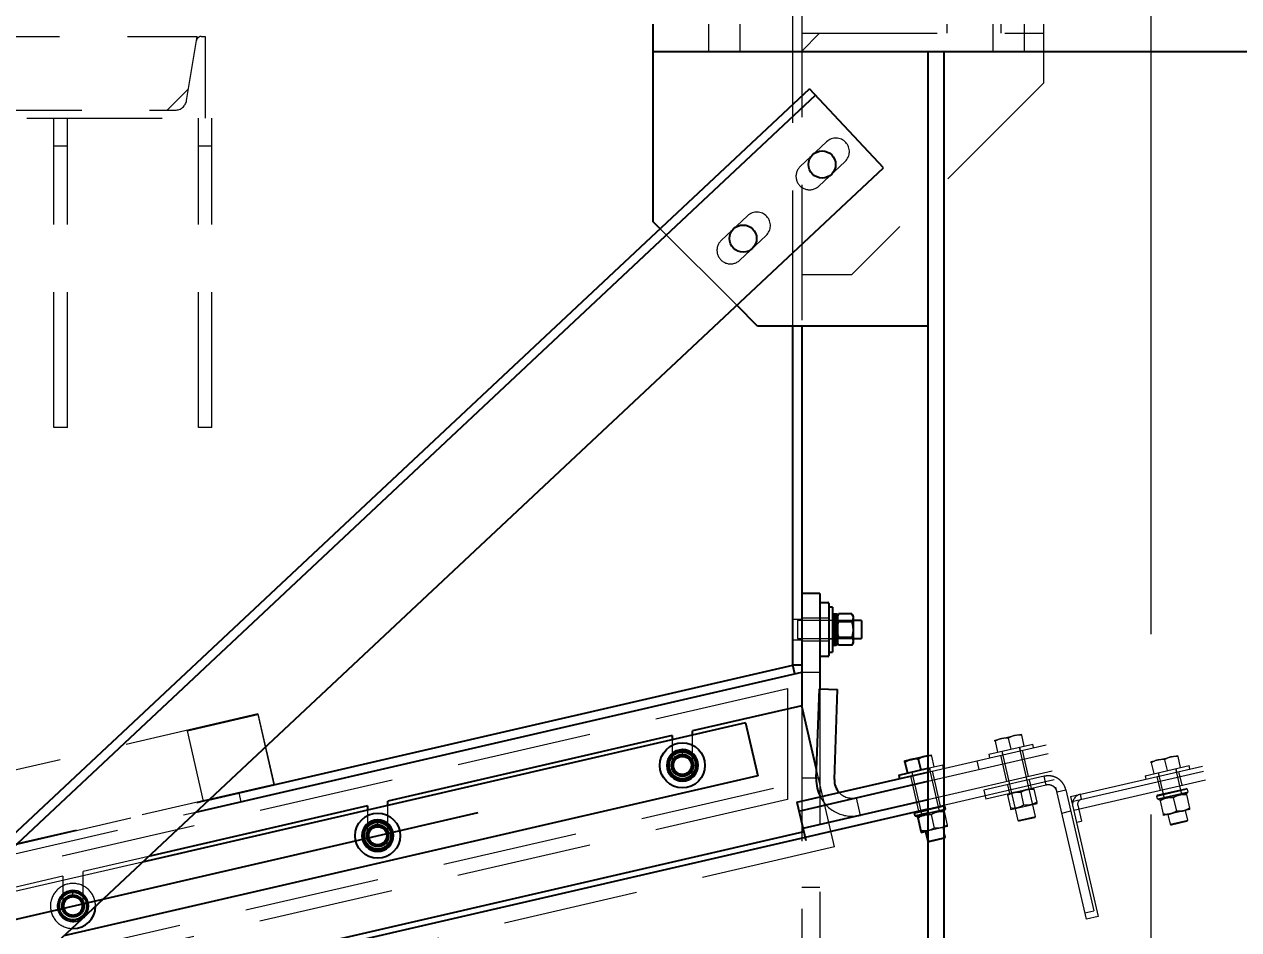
# Model space of a CAD drawing. Header units: millimetres. Extents: x 1293 to 41893, y 1011 to 26911.
# Drawn here: x 11785 to 12355, y 5718 to 6143 of the extents above; entities that cross this region are included whole.
import ezdxf

# ---------------------------------------------------------------- set-up
doc = ezdxf.new("R2010")
doc.units = ezdxf.units.MM
doc.header["$LTSCALE"] = 50
doc.linetypes.add('CENTERX2', pattern=[20.32, 12.7, -2.54, 2.54, -2.54])
doc.linetypes.add('HIDDEN', pattern=[1.905, 1.27, -0.635])
doc.layers.add('CAPA_1', color=7, linetype='Continuous')
doc.layers.add('STRUC', color=4, linetype='Continuous')
doc.styles.add('SLDTEXTSTYLE0', font='TXT', dxfattribs={"width": 0.75})
doc.dimstyles.new('SLDDIMSTYLE0', dxfattribs={"dimtxt": 100, "dimasz": 100, "dimexe": 0, "dimexo": 0.0625, "dimgap": 25, "dimtad": 2, "dimdec": 0, "dimlfac": 1.5, "dimrnd": 1e-09, "dimzin": 12, "dimdsep": 46, "dimtxsty": 'SLDTEXTSTYLE0', "dimsah": 1, "dimcen": 0.09, "dimadec": 0, "dimazin": 3, "dimtfac": 1, "dimtdec": 0, "dimtofl": 0, "dimtmove": 0, "dimatfit": 3, "dimfxl": 1, "dimfrac": 2, "dimtolj": 1, "dimtzin": 12, "dimarcsym": 0})
doc.dimstyles.new('SLDDIMSTYLE1', dxfattribs={"dimtxt": 100, "dimasz": 100, "dimexe": 0, "dimexo": 0.0625, "dimgap": 25, "dimtad": 2, "dimdec": 4, "dimlfac": 75, "dimzin": 12, "dimdsep": 46, "dimtxsty": 'SLDTEXTSTYLE0', "dimsah": 1, "dimcen": 0.09, "dimadec": 0, "dimazin": 3, "dimtfac": 1, "dimtdec": 0, "dimtofl": 0, "dimtmove": 0, "dimatfit": 3, "dimfxl": 1, "dimfrac": 2, "dimtolj": 1, "dimtzin": 12, "dimarcsym": 0})

# ---------------------------------------------------------------- blocks, each defined once
blk = doc.blocks.new('_D_3')
at = {"layer": 'CAPA_1', "transparency": 16777216}
blk.add_arc((9899.27, 4708.49), 5214.32, 0, 13, dxfattribs=at)
for points in [[(14979.94, 5881.46), (14986.48, 5780.49), (15016.52, 5787.13)], [(15113.58, 4708.49), (15128.01, 4808.64), (15097.24, 4808.34)]]:
    blk.add_solid(points, dxfattribs=at)
at = {"layer": 'CAPA_1', "transparency": 16777216, "insert": (15196.76, 5413.27), "char_height": 100, "attachment_point": 1, "rotation": 276.5, "style": 'SLDTEXTSTYLE0'}
blk.add_mtext('13°', dxfattribs=at)
blk = doc.blocks.new('_D_5')
at = {"layer": 'CAPA_1', "transparency": 16777216}
for p, q in [((11574.4, 7831.18), (17588.06, 7831.18)), ((17538.06, 7831.18), (17538.06, 4708.49)), ((16485.16, 4708.49), (17588.06, 4708.49))]:
    blk.add_line(p, q, dxfattribs=at)
for points in [[(17538.06, 7831.18), (17522.68, 7731.18), (17553.45, 7731.18)], [(17538.06, 4708.49), (17553.45, 4808.49), (17522.68, 4808.49)]]:
    blk.add_solid(points, dxfattribs=at)
at = {"layer": 'CAPA_1', "transparency": 16777216, "insert": (17409.15, 6122.06), "char_height": 100, "attachment_point": 1, "rotation": 90, "style": 'SLDTEXTSTYLE0'}
blk.add_mtext('4684', dxfattribs=at)

msp = doc.modelspace()

# ---------------------------------------------------------------- linework, layer by layer
at = {"color": 1, "linetype": 'HIDDEN', "lineweight": 18}
for p, q in [((12149.6268163, 6353.3529069), (12149.6268163, 6001.2982403)), ((12145.393483, 6001.2982403), (12145.393483, 6332.1862403)), ((12217.5518163, 6142.8529069), (12217.5518163, 6138.6195736)), ((12243.0351497, 6138.6195736), (12243.0351497, 6142.8529069)), ((12262.9601497, 6142.8529069), (12262.9601497, 6115.2862403)), ((11738.0519397, 6137.1222403), (11866.0683597, 6137.1222403)), ((11861.0652914, 6107.1060204), (11866.0683597, 6137.1222403)), ((11867.9331464, 6137.1222403), (11869.793483, 6137.1222403)), ((11869.793483, 6137.1222403), (11869.793483, 6098.8529069)), ((12149.6268163, 6130.2862403), (12157.9601497, 6138.6195736)), ((12149.6268163, 6138.6195736), (12262.9601497, 6138.6195736)), ((11861.9773946, 6112.5782403), (11851.9773946, 6102.5782403)), ((12262.9601497, 6115.2862403), (12172.9601497, 6025.2862403)), ((11748.3999373, 6102.5782403), (11855.7203621, 6102.5782403)), ((11595.6851497, 6098.8529069), (11872.968483, 6098.8529069)), ((11798.8851497, 5953.6945736), (11798.8851497, 6098.8529069)), ((11805.2351497, 5953.6945736), (11805.2351497, 6098.8529069)), ((11866.618483, 5953.6945736), (11866.618483, 6098.8529069)), ((11872.968483, 5953.6945736), (11872.968483, 6098.8529069)), ((11805.2351497, 6085.6878394), (11798.8851497, 6085.6878394)), ((11872.968483, 6085.6878394), (11866.618483, 6085.6878394)), ((12172.9601497, 6025.2862403), (12149.6268163, 6025.2862403)), ((11805.2351497, 5953.6945736), (11798.8851497, 5953.6945736)), ((11872.968483, 5953.6945736), (11866.618483, 5953.6945736)), ((12164.5493163, 5866.2658497), (12164.0201497, 5865.7366994)), ((12164.5493163, 5866.2658497), (12165.7431163, 5866.2658497)), ((12166.272283, 5865.7366994), (12165.7431163, 5866.2658497)), ((12149.6268163, 5863.662578), (12145.393483, 5863.662578)), ((12147.6268163, 5863.1334114), (12147.6268163, 5854.6667447)), ((12173.6806163, 5863.1334114), (12147.6268163, 5863.1334114)), ((12162.3268163, 5864.1917447), (12149.6268163, 5864.1917447)), ((12164.0201497, 5863.218078), (12162.3268163, 5863.218078)), ((12164.5493163, 5863.167278), (12164.0201497, 5863.6964447)), ((12164.0201497, 5863.696296), (12164.5493163, 5863.1671458)), ((12165.7431163, 5863.167278), (12164.5493163, 5863.167278)), ((12165.7431163, 5863.1671458), (12164.5493163, 5863.1671458)), ((12166.272283, 5863.6964447), (12165.7431163, 5863.167278)), ((12165.7431163, 5863.1671458), (12166.272283, 5863.696296)), ((12145.393483, 5854.137578), (12149.6268163, 5854.137578)), ((12147.6268163, 5854.6667447), (12173.6806163, 5854.6667447)), ((12149.6268163, 5853.6084114), (12162.3268163, 5853.6084114)), ((12162.3268163, 5854.582078), (12164.0201497, 5854.582078)), ((12164.0201497, 5854.1037114), (12164.5493163, 5854.632878)), ((12164.5493163, 5854.632878), (12165.7431163, 5854.632878)), ((12165.7431163, 5854.632878), (12166.272283, 5854.1037114)), ((12149.6268163, 5838.900078), (12158.093483, 5838.900078)), ((11338.7268163, 5645.549409), (12142.9601497, 5831.2213039)), ((12142.9601497, 5831.2213039), (12142.9601497, 5779.2218957)), ((12158.093483, 5831.096933), (12158.093483, 5609.1667447)), ((12149.6268163, 5823.1815868), (12149.6268163, 5609.1667447)), ((11894.5377242, 5819.2938712), (11668.4838692, 5767.1052266)), ((11861.4437903, 5811.4359586), (11894.4424564, 5819.0543009)), ((11894.4424564, 5819.0543009), (11902.0607988, 5786.0556347)), ((11894.5377242, 5819.2938712), (11902.1560666, 5786.295205)), ((11869.0621326, 5778.4372924), (11861.4437903, 5811.4359586)), ((12098.3759857, 5795.1974302), (12098.3759857, 5809.3310022)), ((12249.414423, 5809.1756717), (12252.4639452, 5809.8797094)), ((12252.5915004, 5809.3272075), (12253.7735383, 5804.2072387)), ((12275.6386957, 5780.5513304), (12417.7268163, 5813.3549578)), ((12276.1719797, 5778.2414238), (12417.7268163, 5810.9219328)), ((12088.8509857, 5807.1319826), (12088.8509857, 5795.1974302)), ((12208.769483, 5792.0793589), (12264.2067066, 5804.8780504)), ((12237.2742052, 5800.3980675), (12257.8983716, 5805.1595315)), ((12240.0894454, 5807.022831), (12249.3262176, 5809.1553079)), ((12240.2170005, 5806.4703292), (12241.3990385, 5801.3503603)), ((12246.4042504, 5807.8987683), (12247.5862884, 5802.7787995)), ((12249.3262176, 5809.1553079), (12249.414423, 5809.1756717)), ((12259.210237, 5771.2488552), (12251.7111217, 5803.7310923)), ((12252.1745355, 5802.1002048), (12251.7936183, 5803.7501382)), ((12258.2792887, 5803.5095982), (12257.8983716, 5805.1595315)), ((12283.0937052, 5723.0694717), (12264.2067066, 5804.8780504)), ((12277.1242725, 5774.1165905), (12417.7268163, 5806.5772455)), ((12093.5596523, 5802.0340516), (12092.320508, 5801.9108868)), ((12093.5554857, 5802.5632019), (12093.5596523, 5802.0340516)), ((12093.575719, 5799.9936482), (12093.5596523, 5802.0340516)), ((12093.575719, 5799.9936482), (12093.5798857, 5799.4644979)), ((12093.6134857, 5799.4646302), (12093.6134857, 5802.5634302)), ((12094.8778502, 5801.9163343), (12093.6134857, 5802.0342636)), ((12208.769483, 5787.7346715), (12265.1589994, 5800.7532172)), ((12208.769483, 5799.792048), (12210.2412424, 5800.1318304)), ((12210.3687976, 5799.5793285), (12211.5508355, 5794.4593597)), ((12237.2742052, 5800.3980675), (12237.6551223, 5798.7481342)), ((12242.8111639, 5799.9385002), (12245.6680423, 5787.5640004)), ((12243.3789585, 5801.8074609), (12243.7598756, 5800.1575275)), ((12243.4614551, 5801.8265067), (12250.9605704, 5769.3442696)), ((12255.9801255, 5789.9447324), (12253.1232471, 5802.3192322)), ((12313.3939337, 5796.9805029), (12325.7684335, 5799.8373813)), ((12325.8959886, 5799.2848795), (12327.0780265, 5794.1649106)), ((12164.923488, 5756.9244224), (12156.5500193, 5793.1939001)), ((12208.769483, 5793.8172339), (12215.6756688, 5795.4116525)), ((12267.063585, 5792.5035506), (12208.769483, 5779.0452967)), ((12214.1851269, 5773.6395356), (12209.4884189, 5793.9832133)), ((12209.9518326, 5792.3523258), (12209.5709155, 5794.0022591)), ((12214.7097155, 5776.0720201), (12210.9005443, 5792.5713532)), ((12216.0565859, 5793.7617192), (12215.6756688, 5795.4116525)), ((12231.7277044, 5797.379682), (12232.6799972, 5793.2548487)), ((12310.5786934, 5790.3557394), (12331.2028598, 5795.1172034)), ((12313.5214888, 5796.4280011), (12314.7035267, 5791.3080322)), ((12319.7087387, 5797.8564403), (12320.8907766, 5792.7364714)), ((12327.8077324, 5781.5947531), (12325.0156099, 5793.6887642)), ((12325.4790237, 5792.0578768), (12325.0981066, 5793.7078101)), ((12327.9133121, 5785.8421642), (12326.4277353, 5792.2769041)), ((12331.5837769, 5793.4672701), (12331.2028598, 5795.1172034)), ((11332.0601497, 5598.8529069), (12149.6268163, 5787.6030444)), ((12158.093483, 5789.1667447), (12149.6268163, 5789.1667447)), ((12200.5884611, 5790.1906212), (12204.3976323, 5773.6912881)), ((12201.1562556, 5792.0595818), (12201.5371728, 5790.4096485)), ((12201.2387523, 5792.0786277), (12205.9354604, 5771.73495)), ((12268.0158778, 5788.3787173), (12208.769483, 5774.7006093)), ((12263.2789225, 5790.0778163), (12234.9247536, 5783.5317406)), ((12257.2725891, 5784.3464575), (12256.3202963, 5788.4712908)), ((12264.2312153, 5785.952983), (12263.2789225, 5790.0778163)), ((12310.5786934, 5790.3557394), (12310.9596106, 5788.7058061)), ((12316.1156522, 5789.8961721), (12317.6012289, 5783.4614322)), ((12316.6834467, 5791.7651328), (12317.0643638, 5790.1151995)), ((12316.7659434, 5791.7841786), (12319.5580658, 5779.6901675)), ((11902.1560666, 5786.295205), (11676.1022116, 5734.1065604)), ((11885.5614657, 5782.2464636), (11886.5137585, 5778.1216303)), ((12234.9247536, 5783.5317406), (12235.8770464, 5779.4069073)), ((12264.2312153, 5785.952983), (12235.8770464, 5779.4069073)), ((12245.9754061, 5781.7382973), (12245.9354435, 5781.7010316)), ((12246.0082131, 5786.0905588), (12246.9605059, 5781.9657255)), ((12246.0630405, 5781.1483482), (12247.4620671, 5775.0884982)), ((12252.2502485, 5782.5769689), (12253.6493589, 5776.5167559)), ((12258.3099433, 5784.55791), (12258.2576889, 5784.5738858)), ((12258.4375403, 5784.0052266), (12259.8365669, 5777.9453766)), ((12269.3083414, 5782.7804425), (12273.4331746, 5783.7327353)), ((12273.4331746, 5783.7327353), (12286.525326, 5727.0243975)), ((12280.791793, 5779.3079917), (12280.258509, 5781.6178983)), ((12330.4725258, 5783.9782569), (12316.118106, 5780.6642779)), ((12316.118106, 5780.6642779), (12316.5146736, 5781.2989187)), ((12316.5148801, 5781.2989664), (12316.1183285, 5780.6643293)), ((12316.3866526, 5779.501075), (12330.7410724, 5782.8150539)), ((12316.5146736, 5781.2989187), (12329.8378851, 5784.3748244)), ((12330.3445049, 5782.1804131), (12317.0212934, 5779.1045074)), ((12318.5028432, 5781.7579238), (12319.137484, 5781.3613563)), ((12319.1376129, 5781.361386), (12318.5029881, 5781.7579573)), ((12319.137484, 5781.3613563), (12319.4060306, 5780.1981533)), ((12319.1376129, 5781.361386), (12319.4061595, 5780.198183)), ((12327.4531479, 5783.2811785), (12327.8497154, 5783.9158193)), ((12327.7216945, 5782.1179756), (12327.4531479, 5783.2811785)), ((12328.3563352, 5781.721408), (12327.7216945, 5782.1179756)), ((12329.8762949, 5782.0442787), (12329.8240405, 5782.0602545)), ((12330.4725258, 5783.9782569), (12329.8378851, 5784.3748244)), ((12330.0038919, 5781.4915953), (12331.4733882, 5775.1265077)), ((12330.3445049, 5782.1804131), (12330.7410724, 5782.8150539)), ((12330.7410724, 5782.8150539), (12330.4725258, 5783.9782569)), ((12142.9601497, 5779.2218957), (11338.7268163, 5593.5500008)), ((11773.0206134, 5756.2643605), (11871.5719407, 5779.0167272)), ((11955.4683762, 5762.2046089), (11955.4683762, 5776.3381808)), ((12177.1298531, 5771.7407126), (12175.2252675, 5779.9903791)), ((12216.8499204, 5776.0230394), (12208.769483, 5774.1575234)), ((12213.8305424, 5775.3259611), (12214.22711, 5775.9606018)), ((12214.099089, 5774.1627581), (12213.8305424, 5775.3259611)), ((12216.8499204, 5776.0230394), (12216.2152796, 5776.4196069)), ((12217.118467, 5774.8598364), (12216.8499204, 5776.0230394)), ((12247.6419185, 5774.5198391), (12259.9242013, 5777.3554275)), ((12259.9242013, 5777.3554275), (12259.9641639, 5777.3926933)), ((12275.6386957, 5780.5513304), (12288.6151356, 5724.3441943)), ((12279.0151703, 5776.4648011), (12280.7313969, 5769.0310071)), ((12316.3866526, 5779.501075), (12316.118106, 5780.6642779)), ((12316.3868751, 5779.5011263), (12316.1183285, 5780.6643293)), ((12317.0212934, 5779.1045074), (12316.3866526, 5779.501075)), ((12316.3868751, 5779.5011263), (12317.0214999, 5779.1045551)), ((12317.5417577, 5779.224666), (12317.5017951, 5779.1874003)), ((12317.6293921, 5778.6347169), (12319.0988884, 5772.2696293)), ((12319.4060306, 5780.1981533), (12319.009463, 5779.5635125)), ((12319.0096079, 5779.563546), (12319.4061595, 5780.198183)), ((12323.8166001, 5780.0633376), (12325.2861802, 5773.697887)), ((11766.8713061, 5750.4999937), (11865.4226334, 5773.2523604)), ((11945.9433762, 5774.1391613), (11945.9433762, 5762.2046089)), ((11950.6478762, 5769.5703806), (11950.6520428, 5769.0412303)), ((11950.7058762, 5766.4718089), (11950.7058762, 5769.5706089)), ((12202.8922747, 5773.3437489), (12202.4957231, 5772.7091118)), ((12202.7642697, 5771.5459088), (12202.4957231, 5772.7091118)), ((12202.7642697, 5771.5459088), (12203.3988944, 5771.1493376)), ((12204.8802378, 5773.8027063), (12205.5148785, 5773.4061388)), ((12205.5150074, 5773.4061685), (12204.8803827, 5773.8027398)), ((12205.7834251, 5772.2429358), (12205.3868576, 5771.608295)), ((12205.3870024, 5771.6083285), (12205.783554, 5772.2429656)), ((12205.5148785, 5773.4061388), (12205.7834251, 5772.2429358)), ((12205.5150074, 5773.4061685), (12205.783554, 5772.2429656)), ((12208.769483, 5772.9323216), (12217.118467, 5774.8598364)), ((12216.7218994, 5774.2251956), (12208.769483, 5772.3892357)), ((12208.769483, 5772.158673), (12210.1939947, 5772.1081201)), ((12210.1939947, 5772.1081201), (12211.6635747, 5765.7426695)), ((12214.7337298, 5773.7661905), (12214.099089, 5774.1627581)), ((12216.2536895, 5774.0890612), (12216.2014351, 5774.105037)), ((12216.3812865, 5773.5363778), (12217.8507827, 5767.1712902)), ((12216.7218994, 5774.2251956), (12217.118467, 5774.8598364)), ((12247.5896641, 5774.5358149), (12247.6419185, 5774.5198391)), ((12250.9605704, 5769.3442696), (12259.210237, 5771.2488552)), ((12258.8136694, 5770.6142145), (12251.5952112, 5768.9477021)), ((12258.8136694, 5770.6142145), (12259.210237, 5771.2488552)), ((12271.6028421, 5772.8418678), (12275.7276754, 5773.7941606)), ((12319.2264854, 5771.7169459), (12319.2787398, 5771.7009702)), ((12331.5610226, 5774.5365586), (12319.2787398, 5771.7009702)), ((12321.2950479, 5772.1664716), (12322.3604731, 5767.5516081)), ((12322.3604731, 5767.5516081), (12330.6101396, 5769.4561937)), ((12330.6101396, 5769.4561937), (12329.5447145, 5774.0710572)), ((12330.2135721, 5768.8215529), (12330.6101396, 5769.4561937)), ((12331.5610226, 5774.5365586), (12331.6009852, 5774.5738243)), ((11950.6520428, 5769.0412303), (11949.4128985, 5768.9180655)), ((11950.6681095, 5767.0008269), (11950.6520428, 5769.0412303)), ((11950.6681095, 5767.0008269), (11950.6722762, 5766.4716766)), ((11951.9702407, 5768.923513), (11950.7058762, 5769.0414423)), ((12217.9384171, 5766.5813411), (12205.6561343, 5763.7457527)), ((12216.9875342, 5761.5009762), (12215.922109, 5766.1158397)), ((12217.9384171, 5766.5813411), (12217.9783797, 5766.6186068)), ((12250.9605704, 5769.3442696), (12251.5952112, 5768.9477021)), ((12278.4214902, 5768.4977231), (12280.7313969, 5769.0310071)), ((12322.3604731, 5767.5516081), (12322.9951138, 5767.1550405)), ((12330.2135721, 5768.8215529), (12322.9951138, 5767.1550405)), ((12208.769483, 5759.6036896), (12216.9875342, 5761.5009762)), ((12208.769483, 5759.5766351), (12209.3725084, 5759.1998231)), ((12216.5909666, 5760.8663355), (12209.3725084, 5759.1998231)), ((12216.5909666, 5760.8663355), (12216.9875342, 5761.5009762)), ((12164.923488, 5756.9244224), (11327.2897375, 5563.5414336)), ((11843.2234109, 5752.4427868), (11812.5607667, 5745.3637576)), ((11840.3666461, 5749.7648526), (11772.4623861, 5734.087919)), ((11803.0357667, 5743.1647381), (11744.6720836, 5729.6904202)), ((11803.0357667, 5743.1647381), (11803.0357667, 5729.2117876)), ((11812.5607667, 5729.2117876), (11812.5607667, 5745.3637576)), ((11807.7402667, 5736.5775593), (11807.7444333, 5736.048409)), ((11807.7605, 5734.0080056), (11807.7444333, 5736.048409)), ((11807.7982667, 5733.4789876), (11807.7982667, 5736.5777876)), ((12158.093483, 5737.9690794), (12149.6268163, 5737.9690794)), ((11807.7605, 5734.0080056), (11807.7646667, 5733.4788553)), ((12282.4004927, 5726.0721047), (12286.525326, 5727.0243975)), ((12288.6151356, 5724.3441943), (12283.0937052, 5723.0694717))]:
    msp.add_line(p, q, dxfattribs=at)
at = {"color": 7, "linetype": 'Continuous', "lineweight": 25}
for p, q in [((12145.393483, 5842.2334114), (12145.393483, 6001.2982403)), ((12149.6268163, 6001.2982403), (12149.6268163, 5823.1815868)), ((12158.093483, 5875.8334114), (12149.6268163, 5875.8334114)), ((12158.093483, 5875.8334114), (12158.093483, 5831.096933)), ((12158.6226497, 5871.600078), (12161.7976497, 5871.600078)), ((12162.3268163, 5871.0709114), (12162.3268163, 5846.7292447)), ((12164.0201497, 5869.4834114), (12162.3268163, 5869.4834114)), ((12164.0201497, 5869.4834114), (12164.0201497, 5848.3167447)), ((12164.0201497, 5865.7369114), (12164.5493163, 5866.266078)), ((12164.5493163, 5866.266078), (12164.5493163, 5851.534078)), ((12164.5493163, 5866.266078), (12165.7431163, 5866.266078)), ((12165.7431163, 5851.534078), (12165.7431163, 5866.266078)), ((12165.7431163, 5866.266078), (12166.272283, 5865.7369114)), ((12166.8666389, 5866.2322114), (12166.272283, 5865.2027567)), ((12166.272283, 5865.7369114), (12166.272283, 5852.0632447)), ((12173.0862604, 5866.2322114), (12166.8666389, 5866.2322114)), ((12173.0860741, 5862.5664674), (12166.8668252, 5862.5664674)), ((12173.6806163, 5865.2027567), (12173.0862604, 5866.2322114)), ((12173.6806163, 5865.2027567), (12173.6806163, 5852.5973994)), ((12177.6268163, 5863.1334114), (12173.6806163, 5863.1334114)), ((12177.6268163, 5863.1334114), (12177.6268163, 5854.6667447)), ((12173.0860741, 5855.2336887), (12166.8668252, 5855.2336887)), ((12164.0201497, 5852.0632447), (12164.5493163, 5851.534078)), ((12164.5493163, 5851.534078), (12165.7431163, 5851.534078)), ((12165.7431163, 5851.534078), (12166.272283, 5852.0632447)), ((12166.272283, 5852.5973994), (12166.8666389, 5851.5679447)), ((12173.0862604, 5851.5679447), (12166.8666389, 5851.5679447)), ((12173.0862604, 5851.5679447), (12173.6806163, 5852.5973994)), ((12173.6806163, 5854.6667447), (12177.6268163, 5854.6667447)), ((12161.7976497, 5846.200078), (12158.6226497, 5846.200078)), ((12162.3268163, 5848.3167447), (12164.0201497, 5848.3167447)), ((11865.4226334, 5773.2523604), (12149.6268163, 5838.866066)), ((11871.5719407, 5779.0167272), (12145.393483, 5842.2334114)), ((12146.3457758, 5838.1085781), (12145.393483, 5842.2334114)), ((12149.6268163, 5842.2334114), (12145.393483, 5842.2334114)), ((12156.3976639, 5788.8310105), (12157.8738902, 5831.1046014)), ((12157.8738902, 5831.1046014), (12166.3353992, 5830.809119)), ((12164.8591729, 5788.5355281), (12166.3353992, 5830.809119)), ((12149.6268163, 5823.1815868), (12098.3759857, 5811.3494002)), ((12156.5500193, 5793.1939001), (12149.6268163, 5823.1815868)), ((12123.2356094, 5815.0702985), (11840.3666461, 5749.7648526)), ((12123.2356094, 5815.0702985), (12128.9493662, 5790.3212989)), ((12098.3759857, 5809.3310022), (12098.3759857, 5811.3494002)), ((12088.8509857, 5809.1503807), (11955.4683762, 5778.3565789)), ((12088.8509857, 5809.1503807), (12088.8509857, 5807.1319826)), ((12197.8667426, 5797.274952), (12200.9162648, 5797.9789897)), ((12200.9162648, 5797.9789897), (12201.0044703, 5797.9993535)), ((12201.0044703, 5797.9993535), (12208.769483, 5799.792048)), ((12204.1815476, 5798.1508893), (12205.3635856, 5793.0309205)), ((12208.769483, 5799.549237), (12207.1917202, 5799.4277927)), ((12195.0515024, 5790.6501885), (12208.769483, 5793.8172339)), ((12197.9942977, 5796.7224501), (12199.1763357, 5791.6024813)), ((12128.9493662, 5790.3212989), (11803.4708025, 5715.1786516)), ((12147.2822988, 5777.8839239), (12208.769483, 5792.0793589)), ((12148.2345916, 5773.7590906), (12208.769483, 5787.7346715)), ((12195.0515024, 5790.6501885), (12195.4324195, 5789.0002552)), ((11945.9433762, 5776.1575594), (11843.2234109, 5752.4427868)), ((11945.9433762, 5776.1575594), (11945.9433762, 5774.1391613)), ((11955.4683762, 5776.3381808), (11955.4683762, 5778.3565789)), ((12147.2822988, 5777.8839239), (12151.4316408, 5759.9111493)), ((12208.769483, 5779.0452967), (12150.1391772, 5765.5094241)), ((12208.769483, 5774.7006093), (11755.2796716, 5670.0042369)), ((12208.769483, 5774.1575234), (12202.4955006, 5772.7090605)), ((12202.4955006, 5772.7090605), (12202.8920682, 5773.3437012)), ((12202.7640472, 5771.5458575), (12202.4955006, 5772.7090605)), ((12202.7640472, 5771.5458575), (12208.769483, 5772.9323216)), ((12203.3986879, 5771.1492899), (12202.7640472, 5771.5458575)), ((12208.769483, 5772.3892357), (12203.3986879, 5771.1492899)), ((12203.9191522, 5771.2694486), (12203.8791896, 5771.2321828)), ((12204.0067866, 5770.6794994), (12205.4762829, 5764.3144118)), ((12150.479348, 5764.0359825), (11759.2323701, 5673.7095005)), ((12205.6038799, 5763.7617284), (12205.6561343, 5763.7457527)), ((12205.6561343, 5763.7457527), (12208.769483, 5764.4645259)), ((12207.6724424, 5764.2112541), (12208.7378676, 5759.5963906)), ((12208.7378676, 5759.5963906), (12208.769483, 5759.6036896)), ((12208.7378676, 5759.5963906), (12208.769483, 5759.5766351)), ((11807.7982667, 5718.6284543), (11807.1708385, 5718.6470691))]:
    msp.add_line(p, q, dxfattribs=at)
at = {"color": 7, "linetype": 'CENTERX2'}
msp.add_line((11379.0754382, 5630.2333237), (12093.6134857, 5795.1974302), dxfattribs=at)
at = {"color": 1, "linetype": 'HIDDEN', "lineweight": 18, "flags": 128}
for points in [[(12087.200726, 5792.8270287), (12087.7106404, 5791.7479798), (12088.2824838, 5790.9169269)], [(12098.8811947, 5790.8392733), (12099.5433089, 5791.7945658), (12100.0386159, 5792.8607677)], [(11944.2931165, 5759.8342074), (11944.8030309, 5758.7551585), (11945.3748743, 5757.9241056)], [(11955.9735852, 5757.846452), (11956.6356994, 5758.8017445), (11957.1310064, 5759.8679464)]]:
    msp.add_lwpolyline(points, dxfattribs=at)
at = {"color": 7, "linetype": 'Continuous', "lineweight": 25}
for centre, radius in [((12093.6134857, 5795.1974302), 10.5833333), ((12093.6134857, 5795.1974302), 6.3026787), ((12093.6134857, 5795.1974302), 4.2333333), ((11950.7058762, 5762.2046089), 10.5833333), ((11950.7058762, 5762.2046089), 6.3026787), ((11950.7058762, 5762.2046089), 4.2333333)]:
    msp.add_circle(centre, radius, dxfattribs=at)
at = {"color": 1, "linetype": 'HIDDEN', "lineweight": 18}
for centre, radius in [((12093.6134857, 5795.1974302), 5.2916667), ((12093.6134857, 5795.1974302), 4.7625), ((12093.6134857, 5795.1974302), 4.318), ((11950.7058762, 5762.2046089), 5.2916667), ((11950.7058762, 5762.2046089), 4.7625), ((11950.7058762, 5762.2046089), 4.318), ((11807.7982667, 5729.2117876), 6.3026787), ((11807.7982667, 5729.2117876), 5.2916667), ((11807.7982667, 5729.2117876), 4.7625), ((11807.7982667, 5729.2117876), 4.318), ((11807.7982667, 5729.2117876), 4.2333333)]:
    msp.add_circle(centre, radius, dxfattribs=at)
at = {"color": 7, "linetype": 'Continuous'}
for centre in [(12093.6134857, 5795.1974302), (11950.7058762, 5762.2046089), (11807.7982667, 5729.2117876)]:
    msp.add_circle(centre, 4.7625, dxfattribs=at)
at = {"color": 1, "linetype": 'HIDDEN', "lineweight": 18}
for centre, radius, start, end in [((11867.9331464, 6134.9209069), 2.2013333, 90, 170.537), ((11855.7203621, 6107.9969069), 5.4186667, 270, 350.537), ((12093.6134857, 5795.1974302), 6.8368333, 139.539531163, 160.496757496), ((12093.6134857, 5795.1974302), 4.7963667, 90.451152532, 90), ((12093.6134857, 5795.1974302), 4.2672, 90.451152532, 90), ((12093.6134857, 5795.1974302), 6.8368333, 19.250768517, 40.664232915), ((12093.6134857, 5795.1974302), 6.8368333, 261.250389851, 279.121847314), ((12173.3206819, 5788.2400457), 8.4666667, 223, 283), ((12281.3250769, 5776.9980851), 4.7413333, 103, 193), ((12173.3206819, 5788.2400457), 16.9333333, 207.477512186, 283), ((12281.3250769, 5776.9980851), 2.3706667, 103, 193), ((11950.7058762, 5762.2046089), 6.8368333, 139.539531163, 160.496757496), ((11950.7058762, 5762.2046089), 4.7963667, 90.451152532, 90), ((11950.7058762, 5762.2046089), 4.2672, 90.451152532, 90), ((11950.7058762, 5762.2046089), 6.8368333, 19.250768517, 40.664232915), ((11950.7058762, 5762.2046089), 6.8368333, 261.250389851, 279.121847314), ((11807.7982667, 5729.2117876), 10.5833333, 359.697489409, 266.601252444), ((11807.7982667, 5729.2117876), 7.366, 90.451152532, 304.31617385), ((11807.7982667, 5729.2117876), 6.8368333, 90.451152532, 90), ((11807.7982667, 5729.2117876), 7.366, 321.982568003, 90), ((11807.7982667, 5729.2117876), 4.7963667, 90.451152532, 90), ((11807.7982667, 5729.2117876), 4.2672, 90.451152532, 90)]:
    msp.add_arc(centre, radius, start, end, dxfattribs=at)
at = {"color": 7, "linetype": 'Continuous', "lineweight": 25}
for centre, radius, start, end in [((12158.6226497, 5871.0709114), 0.5291667, 90, 180), ((12161.7976497, 5871.0709114), 0.5291667, 0, 90), ((12158.6226497, 5846.7292447), 0.5291667, 180, 270), ((12161.7976497, 5846.7292447), 0.5291667, 270, 0), ((12093.6134857, 5795.1974302), 7.366, 90.451152532, 90), ((12093.6134857, 5795.1974302), 6.8368333, 100.901396155, 139.539531163), ((12093.6134857, 5795.1974302), 6.8368333, 40.664232915, 79.342701919), ((12093.6134857, 5795.1974302), 6.8368333, 160.496757496, 200.286242249), ((12093.6134857, 5795.1974302), 6.8368333, 340.014912726, 19.250768517), ((12093.6134857, 5795.1974302), 6.8368333, 218.762561781, 261.250389851), ((12093.6134857, 5795.1974302), 6.8368333, 279.121847314, 320.397874987), ((12173.3206819, 5788.2400457), 16.9333333, 178, 207.477512186), ((12173.3206819, 5788.2400457), 8.4666667, 178, 223), ((11950.7058762, 5762.2046089), 7.366, 90.451152532, 90), ((11950.7058762, 5762.2046089), 6.8368333, 160.496757496, 200.286242249), ((11950.7058762, 5762.2046089), 6.8368333, 100.901396155, 139.539531163), ((11950.7058762, 5762.2046089), 6.8368333, 40.664232915, 79.342701919), ((11950.7058762, 5762.2046089), 6.8368333, 340.014912726, 19.250768517), ((11950.7058762, 5762.2046089), 6.8368333, 218.762561781, 261.250389851), ((11950.7058762, 5762.2046089), 6.8368333, 279.121847314, 320.397874987), ((11807.7982667, 5729.2117876), 10.5833333, 270, 359.697489409), ((11807.7982667, 5729.2117876), 7.366, 304.31617385, 321.982568003)]:
    msp.add_arc(centre, radius, start, end, dxfattribs=at)
for points, knots in [([(12166.8668252, 5855.2336887), (12166.7832777, 5855.5400378), (12166.5367462, 5856.4440114), (12166.2869686, 5858.0005103), (12166.279986, 5860.1775), (12166.6493892, 5861.6813059), (12166.8668252, 5862.5664674)], [0, 0, 0, 0, 0.1280647744, 0.377893031, 0.6338190398, 1, 1, 1, 1]), ([(12166.8668252, 5862.5664674), (12166.7030007, 5862.8846422), (12166.3717992, 5863.5278911), (12166.2506167, 5864.4809223), (12166.4284019, 5865.3919277), (12166.7196703, 5865.9504111), (12166.8666389, 5866.2322114)], [0, 0, 0, 0, 0.2646176718, 0.5349733347, 0.76535622725, 1, 1, 1, 1]), ([(12173.0862604, 5866.2322114), (12173.2500529, 5865.9140471), (12173.58119, 5865.2708188), (12173.7022735, 5864.3177984), (12173.524397, 5863.4067834), (12173.2330715, 5862.8482784), (12173.0860741, 5862.5664674)], [0, 0, 0, 0, 0.2646061211, 0.5349506065, 0.7653448938, 1, 1, 1, 1]), ([(12173.0860741, 5862.5664674), (12173.3035267, 5861.6813038), (12173.6691503, 5860.1929943), (12173.6674167, 5858.0167292), (12173.4203303, 5856.4593406), (12173.1696194, 5855.5400329), (12173.0860741, 5855.2336887)], [0, 0, 0, 0, 0.3661794341, 0.6156922034, 0.8719357593, 1, 1, 1, 1]), ([(12166.8666389, 5851.5679447), (12166.7028464, 5851.8861089), (12166.3717093, 5852.5293372), (12166.2506258, 5853.4823577), (12166.4285023, 5854.3933727), (12166.7198279, 5854.9518777), (12166.8668252, 5855.2336887)], [0, 0, 0, 0, 0.2646061211, 0.5349506065, 0.7653448938, 1, 1, 1, 1]), ([(12173.0860741, 5855.2336887), (12173.2498986, 5854.9155139), (12173.5811001, 5854.272265), (12173.7022826, 5853.3192338), (12173.5244974, 5852.4082284), (12173.233229, 5851.849745), (12173.0862604, 5851.5679447)], [0, 0, 0, 0, 0.2646176718, 0.5349733347, 0.7653562273, 1, 1, 1, 1]), ([(12093.6129268, 5802.5298862), (12093.0618157, 5802.2116273), (12091.9476431, 5801.5682085), (12090.2968963, 5800.6149257), (12088.7189425, 5799.7036798), (12087.7515924, 5799.145049), (12087.2634857, 5798.8631742)], [0, 0, 0, 0, 0.2646176718, 0.5349733347, 0.7653562273, 1, 1, 1, 1]), ([(12087.2634857, 5798.8631742), (12087.2634857, 5798.2267898), (12087.2634857, 5796.9402199), (12087.2634857, 5795.0340113), (12087.2634857, 5793.2118209), (12087.2634857, 5792.0947126), (12087.2634857, 5791.5310409)], [0, 0, 0, 0, 0.2646061211, 0.5349506065, 0.7653448938, 1, 1, 1, 1]), ([(12099.9634857, 5798.8638195), (12099.6981718, 5799.0169806), (12098.9152847, 5799.4689276), (12097.5672776, 5800.2471086), (12095.6818939, 5801.3355076), (12094.3795216, 5802.0873444), (12093.6129268, 5802.5298862)], [0, 0, 0, 0, 0.1280647744, 0.377893031, 0.6338190398, 1, 1, 1, 1]), ([(12099.9634857, 5791.5316862), (12099.9634857, 5792.1680707), (12099.9634857, 5793.4546405), (12099.9634857, 5795.3608491), (12099.9634857, 5797.1830395), (12099.9634857, 5798.3001479), (12099.9634857, 5798.8638195)], [0, 0, 0, 0, 0.2646061211, 0.5349506065, 0.7653448938, 1, 1, 1, 1]), ([(12200.9162648, 5797.9789897), (12200.5734041, 5797.8847375), (12199.5505261, 5797.603549), (12198.6157465, 5797.0742994), (12197.9942977, 5796.7224501)], [0, 0, 0, 0, 0.3351922062, 1, 1, 1, 1]), ([(12204.1815476, 5798.1508893), (12203.9742868, 5798.1689505), (12202.907098, 5798.2619477), (12201.8534706, 5798.1165296), (12201.0044703, 5797.9993535)], [0, 0, 0, 0, 0.1942119601, 1, 1, 1, 1]), ([(12207.1035147, 5799.4074289), (12206.760654, 5799.3131767), (12205.737776, 5799.0319882), (12204.8029964, 5798.5027386), (12204.1815476, 5798.1508893)], [0, 0, 0, 0, 0.3351922062, 1, 1, 1, 1]), ([(12197.9942977, 5796.7224501), (12197.968168, 5796.8356302), (12197.8955039, 5797.1503734), (12197.8779708, 5797.2263172), (12197.8667426, 5797.274952)], [0, 0, 0, 0, 0.3595950484, 1, 1, 1, 1]), ([(12087.2634857, 5791.5310409), (12088.0300823, 5791.0884981), (12089.319034, 5790.3444088), (12091.20379, 5789.2563721), (12092.5525677, 5788.4777463), (12093.3487349, 5788.0181329), (12093.6140445, 5787.8649743)], [0, 0, 0, 0, 0.3661794341, 0.6156922034, 0.8719357593, 1, 1, 1, 1]), ([(12093.6140445, 5787.8649743), (12094.1651556, 5788.1832331), (12095.2793282, 5788.8266519), (12096.930075, 5789.7799347), (12098.5080289, 5790.6911806), (12099.4753789, 5791.2498115), (12099.9634857, 5791.5316862)], [0, 0, 0, 0, 0.2646176718, 0.5349733347, 0.7653562273, 1, 1, 1, 1]), ([(11950.7053173, 5769.5370649), (11950.1542062, 5769.218806), (11949.0400336, 5768.5753872), (11947.3892868, 5767.6221044), (11945.811333, 5766.7108585), (11944.8439829, 5766.1522277), (11944.3558762, 5765.8703529)], [0, 0, 0, 0, 0.2646176718, 0.5349733347, 0.7653562273, 1, 1, 1, 1]), ([(11957.0558762, 5765.8709982), (11956.7905623, 5766.0241593), (11956.0076752, 5766.4761063), (11954.6596681, 5767.2542873), (11952.7742844, 5768.3426863), (11951.4719121, 5769.0945231), (11950.7053173, 5769.5370649)], [0, 0, 0, 0, 0.1280647744, 0.377893031, 0.6338190398, 1, 1, 1, 1]), ([(12203.8879003, 5771.1944529), (12203.8860634, 5771.2024093), (12203.8801629, 5771.2279673), (12203.9327072, 5771.0003727), (12203.9882709, 5770.7596998), (12204.0067866, 5770.6794994)], [0, 0, 0, 0, 0.2315942222, 0.7439414361, 1, 1, 1, 1]), ([(12204.0067866, 5770.6794994), (12204.506896, 5770.9643412), (12205.5179591, 5771.5402011), (12207.1003276, 5772.0115984), (12208.2048309, 5772.1809369), (12208.7365066, 5772.1599732), (12208.769483, 5772.158673)], [0, 0, 0, 0, 0.3389968952, 0.6853446266, 0.9804839676, 1, 1, 1, 1]), ([(11944.3558762, 5765.8703529), (11944.3558762, 5765.2339685), (11944.3558762, 5763.9473986), (11944.3558762, 5762.04119), (11944.3558762, 5760.2189996), (11944.3558762, 5759.1018913), (11944.3558762, 5758.5382196)], [0, 0, 0, 0, 0.2646061211, 0.5349506065, 0.7653448938, 1, 1, 1, 1]), ([(11957.0558762, 5758.5388649), (11957.0558762, 5759.1752494), (11957.0558762, 5760.4618192), (11957.0558762, 5762.3680278), (11957.0558762, 5764.1902182), (11957.0558762, 5765.3073266), (11957.0558762, 5765.8709982)], [0, 0, 0, 0, 0.2646061211, 0.5349506065, 0.7653448938, 1, 1, 1, 1]), ([(12208.769483, 5764.5197409), (12208.6722794, 5764.4877681), (12208.1043337, 5764.3009553), (12206.9888862, 5764.2301947), (12205.9835543, 5764.2861685), (12205.4762829, 5764.3144118)], [0, 0, 0, 0, 0.0928051739, 0.5422466919, 1, 1, 1, 1]), ([(12205.4762829, 5764.3144118), (12205.4947995, 5764.2342076), (12205.5494383, 5763.9975412), (12205.6022877, 5763.7686251), (12205.5965682, 5763.7933989), (12205.5946888, 5763.8015397)], [0, 0, 0, 0, 0.2560436476, 0.755532585, 1, 1, 1, 1]), ([(11944.3558762, 5758.5382196), (11945.1224728, 5758.0956768), (11946.4114244, 5757.3515875), (11948.2961805, 5756.2635508), (11949.6449582, 5755.484925), (11950.4411254, 5755.0253116), (11950.706435, 5754.872153)], [0, 0, 0, 0, 0.3661794341, 0.6156922034, 0.8719357593, 1, 1, 1, 1]), ([(11950.706435, 5754.872153), (11951.2575461, 5755.1904118), (11952.3717187, 5755.8338306), (11954.0224655, 5756.7871134), (11955.6004194, 5757.6983593), (11956.5677694, 5758.2569902), (11957.0558762, 5758.5388649)], [0, 0, 0, 0, 0.2646176718, 0.5349733347, 0.7653562273, 1, 1, 1, 1])]:
    msp.add_open_spline(points, degree=3, knots=knots, dxfattribs=at)
at = {"color": 1, "linetype": 'HIDDEN', "lineweight": 18}
for points, knots in [([(12252.5915004, 5809.3272075), (12252.3842395, 5809.3452687), (12251.3170507, 5809.4382659), (12250.2634234, 5809.2928479), (12249.414423, 5809.1756717)], [0, 0, 0, 0, 0.1942119601, 1, 1, 1, 1]), ([(12252.4639452, 5809.8797094), (12252.4712326, 5809.8481444), (12252.485535, 5809.7861938), (12252.5566298, 5809.4782486), (12252.5915004, 5809.3272075)], [0, 0, 0, 0, 0.5095195514, 1, 1, 1, 1]), ([(12240.2170005, 5806.4703292), (12240.1908709, 5806.5835092), (12240.1182067, 5806.8982524), (12240.1006737, 5806.9741962), (12240.0894454, 5807.022831)], [0, 0, 0, 0, 0.3595950484, 1, 1, 1, 1]), ([(12243.1389676, 5807.7268687), (12242.7961069, 5807.6326165), (12241.7732289, 5807.351428), (12240.8384493, 5806.8221784), (12240.2170005, 5806.4703292)], [0, 0, 0, 0, 0.3351922062, 1, 1, 1, 1]), ([(12246.4042504, 5807.8987683), (12246.1969896, 5807.9168295), (12245.1298008, 5808.0098267), (12244.0761735, 5807.8644087), (12243.2271731, 5807.7472325)], [0, 0, 0, 0, 0.19421196006, 1, 1, 1, 1]), ([(12249.3262176, 5809.1553079), (12248.9833568, 5809.0610557), (12247.9604788, 5808.7798672), (12247.0256992, 5808.2506176), (12246.4042504, 5807.8987683)], [0, 0, 0, 0, 0.3351922062, 1, 1, 1, 1]), ([(12210.3687976, 5799.5793285), (12210.161368, 5799.6003566), (12209.6245974, 5799.6547715), (12209.0946423, 5799.5893667), (12208.769483, 5799.549237)], [0, 0, 0, 0, 0.3864399217, 1, 1, 1, 1]), ([(12210.2412424, 5800.1318304), (12210.2485298, 5800.1002654), (12210.2628322, 5800.0383148), (12210.333927, 5799.7303696), (12210.3687976, 5799.5793285)], [0, 0, 0, 0, 0.5095195514, 1, 1, 1, 1]), ([(12319.7087387, 5797.8564403), (12319.5014779, 5797.8745014), (12318.4342891, 5797.9674986), (12317.3806617, 5797.8220806), (12316.5316614, 5797.7049045)], [0, 0, 0, 0, 0.1942119601, 1, 1, 1, 1]), ([(12322.6307058, 5799.1129798), (12322.2878451, 5799.0187276), (12321.2649671, 5798.7375391), (12320.3301875, 5798.2082895), (12319.7087387, 5797.8564403)], [0, 0, 0, 0, 0.3351922062, 1, 1, 1, 1]), ([(12325.8959886, 5799.2848795), (12325.6887278, 5799.3029406), (12324.621539, 5799.3959378), (12323.5679116, 5799.2505198), (12322.7189113, 5799.1333437)], [0, 0, 0, 0, 0.1942119601, 1, 1, 1, 1]), ([(12325.7684335, 5799.8373813), (12325.7757209, 5799.8058163), (12325.7900233, 5799.7438658), (12325.861118, 5799.4359206), (12325.8959886, 5799.2848795)], [0, 0, 0, 0, 0.5095195514, 1, 1, 1, 1]), ([(12313.5214888, 5796.4280011), (12313.4953591, 5796.5411812), (12313.4226949, 5796.8559243), (12313.4051619, 5796.9318681), (12313.3939337, 5796.9805029)], [0, 0, 0, 0, 0.3595950484, 1, 1, 1, 1]), ([(12316.4434559, 5797.6845406), (12316.1005952, 5797.5902884), (12315.0777171, 5797.3091), (12314.1429375, 5796.7798503), (12313.5214888, 5796.4280011)], [0, 0, 0, 0, 0.3351922062, 1, 1, 1, 1]), ([(12273.4331746, 5783.7327353), (12273.2988343, 5784.2033752), (12273.0301537, 5785.1446549), (12272.3295712, 5786.4438166), (12271.4286573, 5787.6060972), (12270.3397769, 5788.5980135), (12269.094664, 5789.3829559), (12267.734264, 5789.947621), (12266.2970612, 5790.259426), (12264.7904058, 5790.3434227), (12263.7934829, 5790.1682377), (12263.2789225, 5790.0778163)], [0, 0, 0, 0, 0.1102854664, 0.2205709348, 0.3308662081, 0.4411614802, 0.5514567869, 0.6617520915, 0.7720473185, 0.8823425443, 1, 1, 1, 1]), ([(12245.9441541, 5781.6633017), (12245.9423172, 5781.6712581), (12245.9364167, 5781.696816), (12245.988961, 5781.4692215), (12246.0445248, 5781.2285485), (12246.0630405, 5781.1483482)], [0, 0, 0, 0, 0.2315942222, 0.7439414361, 1, 1, 1, 1]), ([(12252.2502485, 5782.5769689), (12251.6763876, 5782.6125836), (12250.5162209, 5782.6845854), (12248.8804213, 5782.4311998), (12247.3827722, 5781.9028849), (12246.5056299, 5781.401392), (12246.0630405, 5781.1483482)], [0, 0, 0, 0, 0.2646061211, 0.5349506065, 0.7653448938, 1, 1, 1, 1]), ([(12246.0630405, 5781.1483482), (12246.5632214, 5781.4319579), (12247.5744292, 5782.005327), (12249.1557489, 5782.4947735), (12250.7333882, 5782.6765386), (12251.7415493, 5782.6103609), (12252.2502485, 5782.5769689)], [0, 0, 0, 0, 0.2646176718, 0.5349733347, 0.7653562273, 1, 1, 1, 1]), ([(12258.4375403, 5784.0052266), (12257.8636544, 5784.0408684), (12256.7034383, 5784.1129248), (12255.0675983, 5783.8596315), (12253.569945, 5783.3314093), (12252.6928262, 5782.8299805), (12252.2502485, 5782.5769689)], [0, 0, 0, 0, 0.2646176718, 0.5349733347, 0.7653562273, 1, 1, 1, 1]), ([(12252.2502485, 5782.5769689), (12252.7504187, 5782.8605433), (12253.7616062, 5783.4338417), (12255.3429301, 5783.9231875), (12256.9206062, 5784.1048674), (12257.9288165, 5784.0386424), (12258.4375403, 5784.0052266)], [0, 0, 0, 0, 0.2646061211, 0.5349506065, 0.7653448938, 1, 1, 1, 1]), ([(12258.4375403, 5784.0052266), (12258.4190237, 5784.0854309), (12258.3643849, 5784.3220973), (12258.3115355, 5784.5510134), (12258.317255, 5784.5262395), (12258.3191344, 5784.5180987)], [0, 0, 0, 0, 0.2560436476, 0.755532585, 1, 1, 1, 1]), ([(12269.3083414, 5782.7804425), (12269.1342855, 5783.2799466), (12268.7861738, 5784.2789548), (12267.6170335, 5785.4065958), (12266.157053, 5786.0486841), (12264.9654622, 5786.1031499), (12264.3420145, 5785.9756435), (12264.2312153, 5785.952983)], [0, 0, 0, 0, 0.2372348907, 0.4744697597, 0.7116083993, 0.948747016, 1, 1, 1, 1]), ([(12323.8166001, 5780.0633376), (12324.3167704, 5780.346912), (12325.3279578, 5780.9202104), (12326.9092817, 5781.4095562), (12328.4869578, 5781.5912361), (12329.4951681, 5781.5250112), (12330.0038919, 5781.4915953)], [0, 0, 0, 0, 0.2646061211, 0.5349506065, 0.7653448938, 1, 1, 1, 1]), ([(12330.0038919, 5781.4915953), (12329.9853753, 5781.5717996), (12329.9307366, 5781.808466), (12329.8778871, 5782.0373821), (12329.8836066, 5782.0126082), (12329.8854861, 5782.0044674)], [0, 0, 0, 0, 0.2560436476, 0.755532585, 1, 1, 1, 1]), ([(12253.6493589, 5776.5167559), (12253.1491886, 5776.2331816), (12252.1380012, 5775.6598832), (12250.5566773, 5775.1705373), (12248.9790012, 5774.9888575), (12247.9707909, 5775.0550824), (12247.4620671, 5775.0884982)], [0, 0, 0, 0, 0.26460612106, 0.53495060651, 0.76534489377, 1, 1, 1, 1]), ([(12259.8365669, 5777.9453766), (12259.336386, 5777.661767), (12258.3251781, 5777.0883979), (12256.7438584, 5776.5989513), (12255.1662191, 5776.4171863), (12254.1580581, 5776.4833639), (12253.6493589, 5776.5167559)], [0, 0, 0, 0, 0.2646176718, 0.5349733347, 0.7653562273, 1, 1, 1, 1]), ([(12259.9554533, 5777.4304232), (12259.9572901, 5777.4224668), (12259.9631907, 5777.3969088), (12259.9106463, 5777.6245034), (12259.8550826, 5777.8651763), (12259.8365669, 5777.9453766)], [0, 0, 0, 0, 0.2315942222, 0.7439414361, 1, 1, 1, 1]), ([(12317.5105057, 5779.1496704), (12317.5086688, 5779.1576268), (12317.5027683, 5779.1831848), (12317.5553127, 5778.9555902), (12317.6108764, 5778.7149172), (12317.6293921, 5778.6347169)], [0, 0, 0, 0, 0.2315942222, 0.7439414361, 1, 1, 1, 1]), ([(12317.6293921, 5778.6347169), (12318.129573, 5778.9183266), (12319.1407809, 5779.4916957), (12320.7221006, 5779.9811422), (12322.2997399, 5780.1629073), (12323.3079009, 5780.0967296), (12323.8166001, 5780.0633376)], [0, 0, 0, 0, 0.2646176718, 0.5349733347, 0.7653562273, 1, 1, 1, 1]), ([(12331.4733882, 5775.1265077), (12330.9732073, 5774.842898), (12329.9619994, 5774.2695289), (12328.3806797, 5773.7800824), (12326.8030404, 5773.5983173), (12325.7948794, 5773.664495), (12325.2861802, 5773.697887)], [0, 0, 0, 0, 0.2646176718, 0.5349733347, 0.7653562273, 1, 1, 1, 1]), ([(12325.2861802, 5773.697887), (12325.860041, 5773.6622723), (12327.0202078, 5773.5902705), (12328.6560074, 5773.8436561), (12330.1536565, 5774.371971), (12331.0307988, 5774.8734639), (12331.4733882, 5775.1265077)], [0, 0, 0, 0, 0.2646061211, 0.5349506065, 0.7653448938, 1, 1, 1, 1]), ([(12331.5922746, 5774.6115542), (12331.5941114, 5774.6035978), (12331.600012, 5774.5780399), (12331.5474676, 5774.8056344), (12331.4919039, 5775.0463074), (12331.4733882, 5775.1265077)], [0, 0, 0, 0, 0.2315942222, 0.7439414361, 1, 1, 1, 1]), ([(12210.1939947, 5772.1081201), (12210.6941649, 5772.3916945), (12211.7053524, 5772.9649929), (12213.2866762, 5773.4543387), (12214.8643524, 5773.6360186), (12215.8725627, 5773.5697937), (12216.3812865, 5773.5363778)], [0, 0, 0, 0, 0.2646061211, 0.5349506065, 0.7653448938, 1, 1, 1, 1]), ([(12216.3812865, 5773.5363778), (12216.3627699, 5773.6165821), (12216.3081311, 5773.8532485), (12216.2552817, 5774.0821646), (12216.2610012, 5774.0573907), (12216.2628806, 5774.0492499)], [0, 0, 0, 0, 0.2560436476, 0.755532585, 1, 1, 1, 1]), ([(12247.4620671, 5775.0884982), (12247.4805837, 5775.008294), (12247.5352224, 5774.7716276), (12247.5880719, 5774.5427115), (12247.5823524, 5774.5674854), (12247.5804729, 5774.5756262)], [0, 0, 0, 0, 0.2560436476, 0.755532585, 1, 1, 1, 1]), ([(12325.2861802, 5773.697887), (12324.7860099, 5773.4143126), (12323.7748225, 5772.8410142), (12322.1934986, 5772.3516684), (12320.6158225, 5772.1699885), (12319.6076122, 5772.2362135), (12319.0988884, 5772.2696293)], [0, 0, 0, 0, 0.2646061211, 0.5349506065, 0.7653448938, 1, 1, 1, 1]), ([(12319.0988884, 5772.2696293), (12319.6727743, 5772.2339875), (12320.8329904, 5772.1619311), (12322.4688303, 5772.4152244), (12323.9664837, 5772.9434466), (12324.8436024, 5773.4448754), (12325.2861802, 5773.697887)], [0, 0, 0, 0, 0.2646176718, 0.5349733347, 0.7653562273, 1, 1, 1, 1]), ([(12319.0988884, 5772.2696293), (12319.117405, 5772.189425), (12319.1720437, 5771.9527586), (12319.2248932, 5771.7238425), (12319.2191737, 5771.7486164), (12319.2172942, 5771.7567572)], [0, 0, 0, 0, 0.2560436476, 0.755532585, 1, 1, 1, 1]), ([(12211.6635747, 5765.7426695), (12211.1651773, 5765.4521826), (12210.2471819, 5764.9171364), (12209.2330315, 5764.6444024), (12208.769483, 5764.5197409)], [0, 0, 0, 0, 0.5429193344, 1, 1, 1, 1]), ([(12217.8507827, 5767.1712902), (12217.3506018, 5766.8876806), (12216.339394, 5766.3143114), (12214.7580743, 5765.8248649), (12213.180435, 5765.6430998), (12212.1722739, 5765.7092775), (12211.6635747, 5765.7426695)], [0, 0, 0, 0, 0.2646176718, 0.5349733347, 0.7653562273, 1, 1, 1, 1]), ([(12217.9696691, 5766.6563367), (12217.971506, 5766.6483804), (12217.9774065, 5766.6228224), (12217.9248622, 5766.8504169), (12217.8692984, 5767.0910899), (12217.8507827, 5767.1712902)], [0, 0, 0, 0, 0.2315942222, 0.7439414361, 1, 1, 1, 1]), ([(11807.7977078, 5736.5442436), (11807.2465967, 5736.2259847), (11806.1324241, 5735.5825659), (11804.4816773, 5734.6292831), (11802.9037235, 5733.7180372), (11801.9363734, 5733.1594063), (11801.4482667, 5732.8775316)], [0, 0, 0, 0, 0.2646176718, 0.5349733347, 0.76535622725, 1, 1, 1, 1]), ([(11814.1482667, 5732.8781769), (11813.8829528, 5733.031338), (11813.1000657, 5733.483285), (11811.7520586, 5734.261466), (11809.8666749, 5735.349865), (11808.5643026, 5736.1017018), (11807.7977078, 5736.5442436)], [0, 0, 0, 0, 0.12806477444, 0.37789303104, 0.63381903979, 1, 1, 1, 1]), ([(11801.4482667, 5732.8775316), (11801.4482667, 5732.2411472), (11801.4482667, 5730.9545773), (11801.4482667, 5729.0483687), (11801.4482667, 5727.2261783), (11801.4482667, 5726.10907), (11801.4482667, 5725.5453983)], [0, 0, 0, 0, 0.2646061211, 0.5349506065, 0.7653448938, 1, 1, 1, 1]), ([(11814.1482667, 5725.5460436), (11814.1482667, 5726.1824281), (11814.1482667, 5727.4689979), (11814.1482667, 5729.3752065), (11814.1482667, 5731.1973969), (11814.1482667, 5732.3145052), (11814.1482667, 5732.8781769)], [0, 0, 0, 0, 0.2646061211, 0.5349506065, 0.7653448938, 1, 1, 1, 1]), ([(11801.4482667, 5725.5453983), (11802.2148633, 5725.1028555), (11803.5038149, 5724.3587662), (11805.388571, 5723.2707295), (11806.7373487, 5722.4921037), (11807.5335159, 5722.0324903), (11807.7988255, 5721.8793317)], [0, 0, 0, 0, 0.3661794341, 0.6156922034, 0.8719357593, 1, 1, 1, 1]), ([(11807.7988255, 5721.8793317), (11808.3499366, 5722.1975905), (11809.4641092, 5722.8410093), (11811.114856, 5723.7942921), (11812.6928099, 5724.705538), (11813.6601599, 5725.2641689), (11814.1482667, 5725.5460436)], [0, 0, 0, 0, 0.2646176718, 0.5349733347, 0.76535622725, 1, 1, 1, 1])]:
    msp.add_open_spline(points, degree=3, knots=knots, dxfattribs=at)
at = {"layer": 'CAPA_1', "linetype": 'CENTERX2', "lineweight": 18, "ltscale": 0.666667}
msp.add_line((12313.2481497, 6280.1529069), (12313.2481497, 4780.1529069), dxfattribs=at)
at = {"layer": 'STRUC', "linetype": 'Continuous', "lineweight": 25}
for p, q in [((12079.9148163, 6050.1529069), (12079.9148163, 6142.8529069)), ((12079.9148163, 6130.1529069), (12546.581483, 6130.1529069)), ((12208.769483, 6130.1529069), (12208.769483, 4930.1529069)), ((12216.2201497, 6130.1529069), (12216.2201497, 4930.1529069)), ((10956.6933458, 4991.0383564), (12153.1934573, 6112.638768)), ((12187.9357139, 6075.5764474), (12153.1934573, 6112.638768)), ((10959.5885339, 4987.9498297), (12156.0886453, 6109.5502413)), ((10991.4356025, 4953.9760359), (12187.9357139, 6075.5764474)), ((12083.1178759, 6046.9498473), (12079.9148163, 6050.1529069)), ((12128.769483, 6001.2982403), (12119.0576461, 6011.0100772)), ((12208.769483, 6001.2982403), (12128.769483, 6001.2982403))]:
    msp.add_line(p, q, dxfattribs=at)
at = {"layer": 'STRUC', "linetype": 'HIDDEN', "lineweight": 18}
for p, q in [((12105.8398163, 6142.8529069), (12105.8398163, 6130.1529069)), ((12120.656483, 6130.1529069), (12120.656483, 6142.8529069)), ((12239.1731497, 6142.8529069), (12239.1731497, 6130.1529069)), ((12253.9898163, 6130.1529069), (12253.9898163, 6142.8529069)), ((12161.2348814, 6087.7605961), (12148.8807746, 6076.1798439)), ((12157.5663387, 6066.9142638), (12169.9204456, 6078.495016)), ((12124.1725609, 6053.0183395), (12111.8184541, 6041.4375872)), ((12119.0576461, 6011.0100772), (12083.1178759, 6046.9498473)), ((12120.5040182, 6032.1720071), (12132.8581251, 6043.7527593))]:
    msp.add_line(p, q, dxfattribs=at)
at = {"layer": 'STRUC', "linetype": 'Continuous', "lineweight": 25}
for centre in [(12159.1190732, 6077.073517), (12122.0567527, 6042.3312604)]:
    msp.add_circle(centre, 6.35, dxfattribs=at)
at = {"layer": 'STRUC', "linetype": 'HIDDEN', "lineweight": 18}
for centre, start, end in [((12165.5776635, 6083.1278061), 313.149370926, 133.149370926), ((12153.2235567, 6071.5470538), 133.149370926, 313.149370926), ((12128.515343, 6048.3855494), 313.149370926, 133.149370926), ((12116.1612361, 6036.8047972), 133.149370926, 313.149370926)]:
    msp.add_arc(centre, 6.35, start, end, dxfattribs=at)

# ---------------------------------------------------------------- dimensions: what is measured, and where the dimension line sits
at = {"layer": 'CAPA_1'}
dim = msp.add_linear_dim(base=(17538.0605071, 4708.4929069), p1=(11510.8968592, 7831.1769069), p2=(16421.6646746, 4708.4929069), angle=90, dimstyle='SLDDIMSTYLE0', dxfattribs=at)
dim.commit()
dim.dimension.update_dxf_attribs({"geometry": '_D_5', "text_midpoint": (17538.0605071, 6269.8349069), "dimtype": 160})
dim = msp.add_angular_dim_2l(base=(15080.062669, 5298.7701303), line1=((16421.6646746, 4708.4929069), (6449.8953906, 4708.4929069)), line2=((16705.6180701, 6279.8631045), (11026.6060803, 4968.759879)), dimstyle='SLDDIMSTYLE1', dxfattribs=at)
dim.commit()
dim.dimension.update_dxf_attribs({"geometry": '_D_3', "text_midpoint": (15080.062669, 5298.7701303), "dimtype": 162})

doc.saveas('drawing.dxf')
